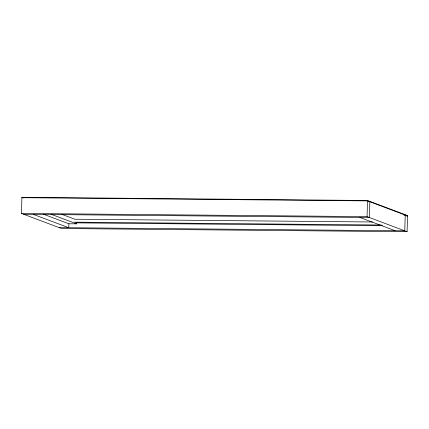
<?xml version="1.0" encoding="UTF-8"?>
<svg xmlns="http://www.w3.org/2000/svg" width="429" height="429" viewBox="0 0 429 429"><rect width="100%" height="100%" fill="white"/><g stroke="black" fill="none" stroke-linecap="round" stroke-linejoin="round"><path stroke-width="0.64" d="M21.45 213.433L21.927 197.292L367.546 200.499L407.55 215.567L407.073 231.708L61.454 228.501L21.45 213.433L367.068 216.634L407.073 231.708M43.409 214.194L68.855 223.782L68.742 227.719L33.365 214.393M68.855 223.782L76.539 223.852L76.577 222.544M367.068 216.634L367.546 200.499M21.917 197.683L367.535 200.89L407.539 215.964L406.199 215.953M368.511 201.748L369.846 201.764L369.38 217.508L23.767 214.302M403.882 215.079L405.223 215.09L404.756 230.834L59.138 227.633M404.869 215.546L407.55 215.567M372.479 221.981L74.802 219.219L61.76 214.307M74.405 222.168L381.386 225.016M75.59 222.86L382.566 225.708M359.781 217.417L395.157 230.748M21.927 197.292L23.804 198M51.094 214.269L76.539 223.852"/></g></svg>
